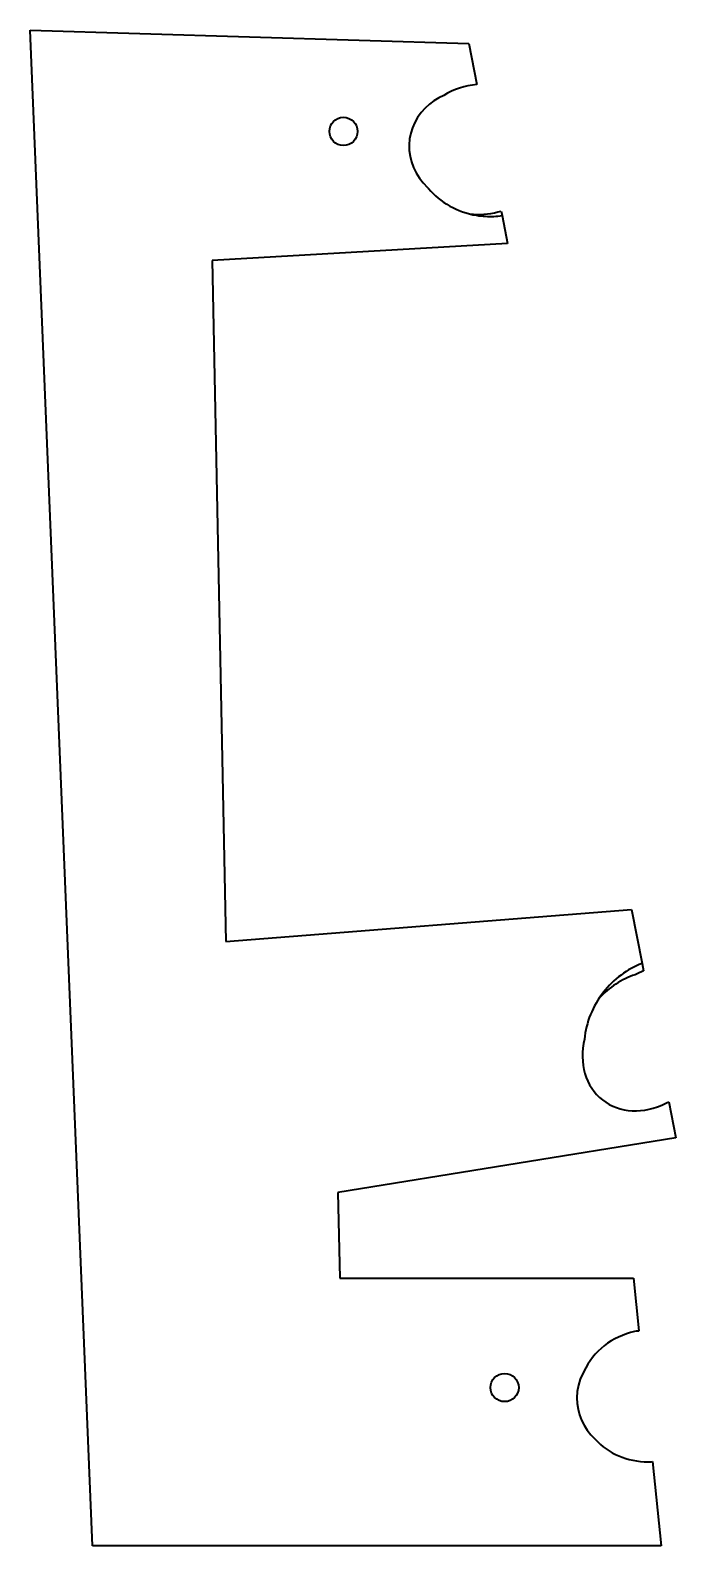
# Model space of a CAD drawing. Extents: x 123 to 192, y 27 to 188.
import ezdxf

# ---------------------------------------------------------------- set-up
doc = ezdxf.new("R2010")
doc.units = 0

msp = doc.modelspace()

# ---------------------------------------------------------------- linework, layer by layer
at = {"color": 7, "lineweight": 35}
for p, q in [((129.583908, 27.09206), (122.959808, 188.174377)), ((122.959808, 188.174377), (169.618759, 186.772598)), ((173.723724, 165.526581), (142.324524, 163.698395)), ((142.324524, 163.698395), (143.746323, 91.31572)), ((143.746323, 91.31572), (186.935822, 94.717682)), ((191.62294, 70.458664), (155.68071, 64.631882)), ((155.893478, 55.524242), (187.126495, 55.524242)), ((190.072983, 27.09206), (129.583908, 27.09206))]:
    msp.add_line(p, q, dxfattribs=at)
at = {"color": 7, "lineweight": 35, "ltscale": 0.111284}
msp.add_line((169.618759, 186.772598), (170.463196, 182.402054), dxfattribs=at)
at = {"color": 7, "lineweight": 35, "ltscale": 0.012166}
msp.add_line((173.060089, 168.961365), (173.152405, 168.483551), dxfattribs=at)
at = {"color": 7, "lineweight": 35, "ltscale": 0.075291}
msp.add_line((173.152405, 168.483551), (173.723724, 165.526581), dxfattribs=at)
at = {"color": 7, "lineweight": 35, "ltscale": 0.146329}
msp.add_line((186.935822, 94.717682), (188.046188, 88.970818), dxfattribs=at)
at = {"color": 7, "lineweight": 35, "ltscale": 0.020066}
msp.add_line((188.046188, 88.970818), (188.198456, 88.182739), dxfattribs=at)
at = {"color": 7, "lineweight": 35, "ltscale": 0.096795}
msp.add_line((190.888458, 74.260147), (191.62294, 70.458664), dxfattribs=at)
at = {"color": 7, "lineweight": 35, "ltscale": 0.227753}
msp.add_line((155.68071, 64.631882), (155.893478, 55.524242), dxfattribs=at)
at = {"color": 7, "lineweight": 35, "ltscale": 0.140514}
msp.add_line((187.126495, 55.524242), (187.705856, 49.933632), dxfattribs=at)
at = {"color": 7, "lineweight": 35, "ltscale": 0.000921}
msp.add_line((187.709625, 49.897263), (187.705826, 49.933891), dxfattribs=at)
at = {"color": 7, "lineweight": 35, "ltscale": 0.224533}
msp.add_line((189.147186, 36.025524), (190.072983, 27.09206), dxfattribs=at)
at = {"color": 7, "lineweight": 35}
for points in [[(166.95137, 181.257156), (166.41362, 180.988846), (165.906647, 180.677887), (165.434479, 180.326752), (164.959518, 179.897186), (164.535858, 179.426468), (164.167542, 178.919144), (163.858139, 178.380096), (163.610611, 177.814514), (163.427338, 177.227859), (163.310089, 176.625763), (163.260025, 176.014038), (163.277618, 175.39856), (163.362686, 174.785263), (163.51442, 174.180054), (163.731339, 173.588776), (164.011353, 173.01709), (164.351776, 172.47052), (164.749329, 171.95433), (165.200195, 171.473495), (165.323059, 171.357224)], [(182.064072, 46.006737), (181.729599, 45.411407), (181.46434, 44.787476), (181.271301, 44.142021), (181.152695, 43.482372), (181.109863, 42.816017), (181.137405, 42.207741), (181.228363, 41.605965), (181.381866, 41.01638), (181.596466, 40.44458), (181.870117, 39.895981), (182.200211, 39.375793), (182.583649, 38.888947), (183.057312, 38.402363)]]:
    msp.add_lwpolyline(points, dxfattribs=at)
for centre in [(156.279358, 177.425156), (173.416809, 43.905136)]:
    msp.add_circle(centre, 1.5, dxfattribs=at)
for centre, radius, start, end in [((170.588821, 177.466568), 8.866427, 264.855465, 266.830312), ((170.59288, 177.212906), 8.612966, 266.709977, 286.64663), ((171.8741, 177.272598), 8.8837, 260.658006, 266.827552), ((171.870392, 177.12619), 8.737266, 266.798749, 278.437521), ((190.890305, 80.893021), 7.770881, 110.267469, 117.469391), ((187.929855, 82.105179), 8.384381, 288.365078, 290.662904), ((187.966064, 41.815071), 8.086259, 91.817277, 93.936247), ((188.665817, 44.090572), 8.0794, 270.000926, 273.415638)]:
    msp.add_arc(centre, radius, start, end, dxfattribs=at)
for centre, major_axis, ratio, start_param, end_param in [((171.568237, 175.413925), (7.786744, -1.281433), 0.88703, 1.8566373634, 2.3427185257), ((171.568985, 175.415421), (7.788243, -1.278175), 0.887133, 3.9402587449, 4.7119989192), ((189.438461, 81.605553), (-5.152726, -6.559464), 0.839093, 4.0797690486, 4.7124397953), ((188.439514, 80.3274), (-5.150582, -6.564743), 0.839284, 4.044210039, 4.6144661098), ((189.43576, 81.606064), (-5.148772, -6.56039), 0.838973, 4.711916899, 5.3797281706), ((188.438187, 80.330696), (-4.600708, -5.857128), 0.839153, 5.2083669734, 7.3580035593), ((188.806824, 43.020416), (7.465913, 0.975166), 0.929692, 1.5968730966, 2.5618840629), ((188.806747, 43.020134), (7.465917, 0.97414), 0.929683, 3.7214284763, 4.5729528206)]:
    msp.add_ellipse(centre, major_axis=major_axis, ratio=ratio, start_param=start_param, end_param=end_param, dxfattribs=at)

doc.saveas('drawing.dxf')
